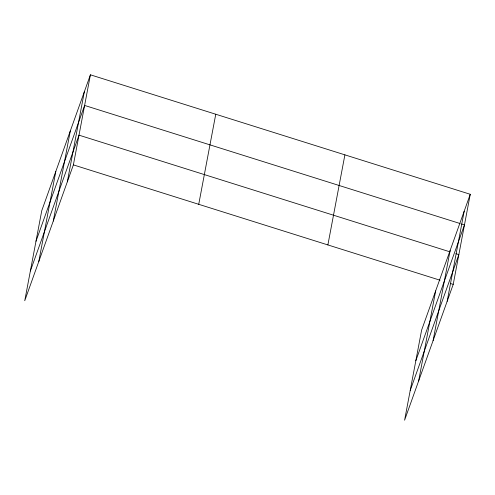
<?xml version="1.0" encoding="UTF-8"?>
<svg xmlns="http://www.w3.org/2000/svg" width="495" height="495" viewBox="0 0 495 495"><rect width="100%" height="100%" fill="white"/><g stroke="black" fill="none" stroke-linecap="round" stroke-linejoin="round"><path stroke-width="0.74" d="M38.796 261.496L55.817 171.419M53.262 221.086L70.284 131.008M67.308 181.863L84.329 91.779M90.406 74.807L41.772 210.641L24.75 300.719L73.384 164.885L90.406 74.807L470.25 194.281L453.228 284.359L404.594 420.193L421.616 330.115L470.25 194.281M198.73 204.311L215.758 114.234M327.882 244.932L344.904 154.855M418.634 380.971L435.662 290.893M433.106 340.56L450.128 250.476M447.152 301.331L464.174 211.254M35.986 241.269L84.62 105.435L460.065 223.523M30.368 270.994L79.002 135.16L450.048 251.868M415.825 360.737L464.465 224.909L461.532 223.988M410.213 390.468L458.846 254.634L455.914 253.712M73.384 164.885L440.03 280.207M450.295 283.437L453.228 284.359"/></g></svg>
